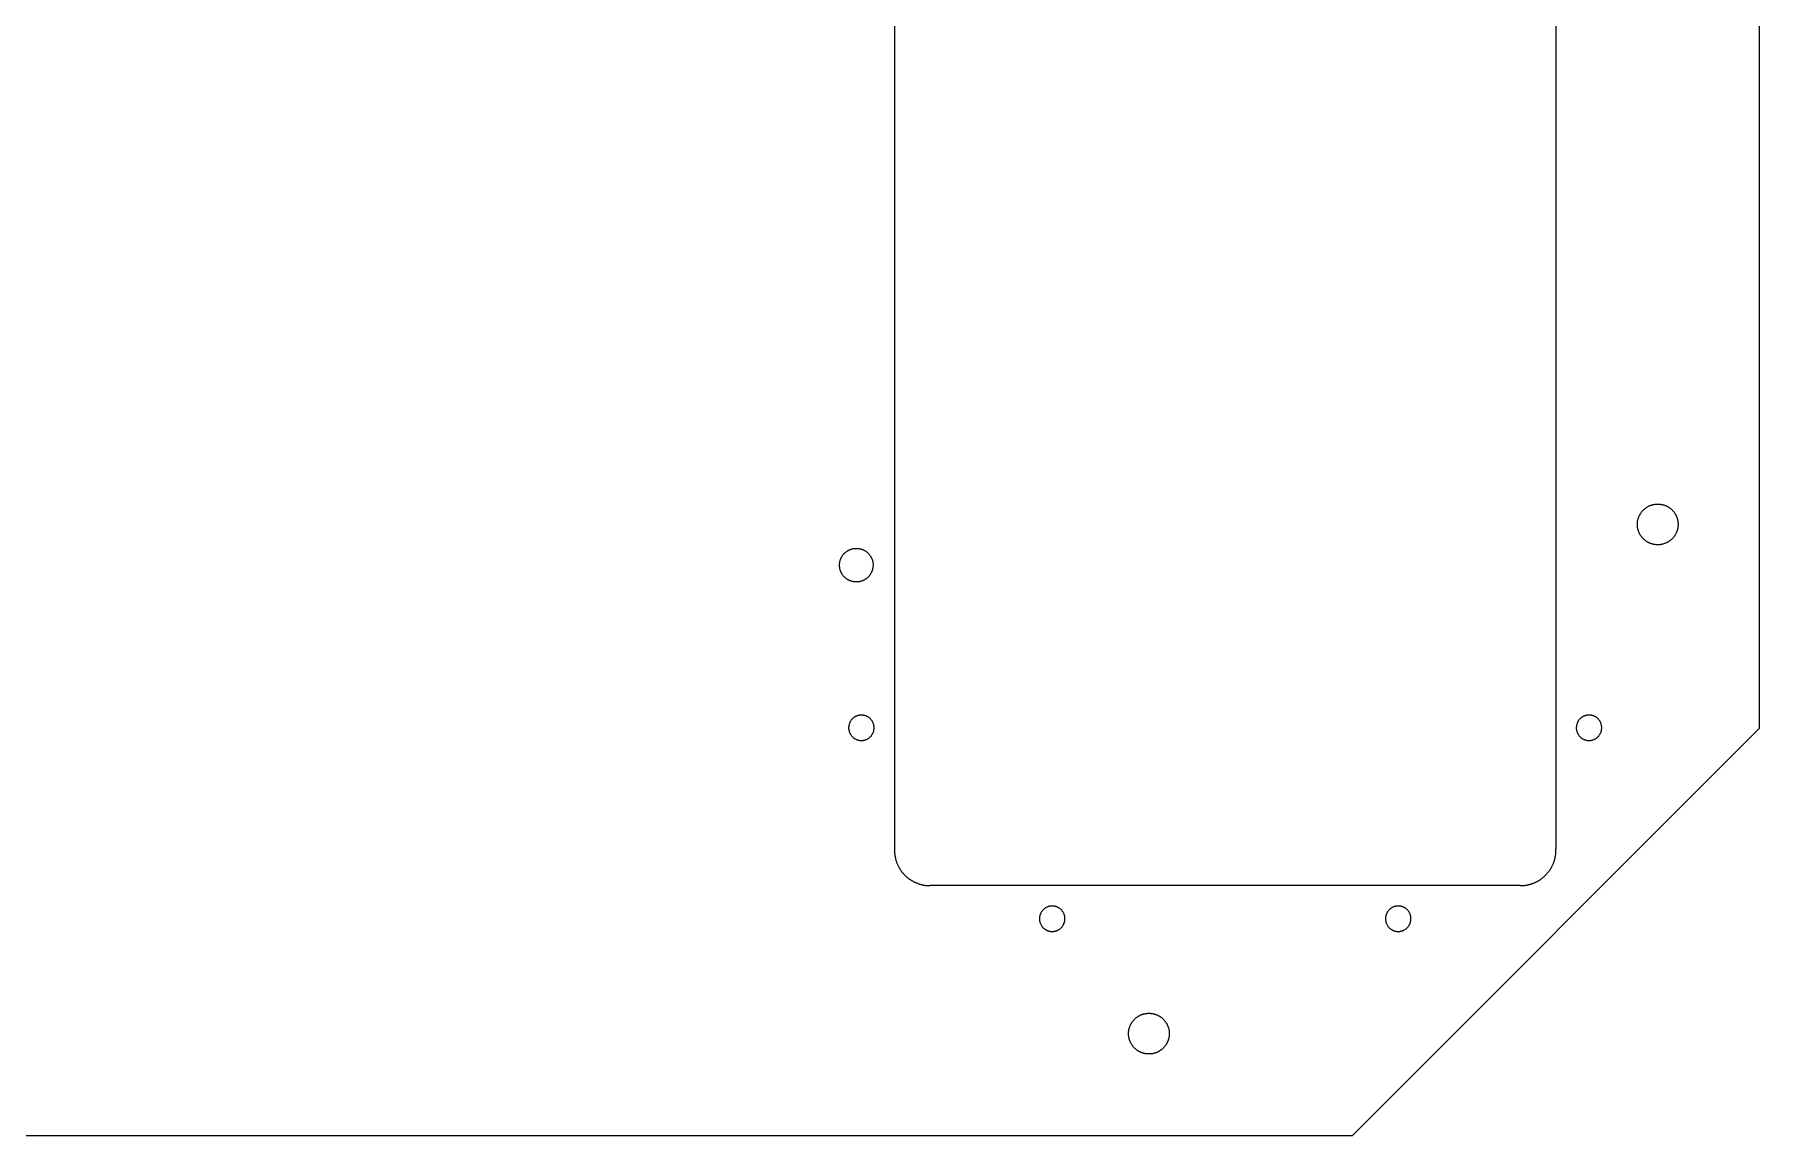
# Model space of a CAD drawing. Extents: x 236 to 586, y -178 to 243.
# Drawn here: x 416.9 to 586.4, y -177.5 to -69.4 of the extents above; entities that cross this region are included whole.
import ezdxf

# ---------------------------------------------------------------- set-up
doc = ezdxf.new("R2010")
doc.units = 0
doc.layers.get('0').update_dxf_attribs({"linetype": 'continuous'})

# ---------------------------------------------------------------- blocks, each defined once
blk = doc.blocks.new('PART__FEATURE')
at = {"color": 0}
for p, q in [((586.38, -137.5), (586.38, 202.5)), ((501.38, -32.6), (501.38, -149.35)), ((566.38, -32.6), (566.38, -149.35)), ((546.38, -177.5), (586.38, -137.5)), ((562.88, -152.97), (504.88, -152.97)), ((276.38, -177.5), (546.38, -177.5))]:
    blk.add_line(p, q, dxfattribs=at)
for points in [[(576.38, -119.5), (576.33, -119.5), (576.28, -119.5), (576.23, -119.49), (576.18, -119.49), (576.13, -119.48), (576.08, -119.48), (576.03, -119.47), (575.98, -119.46), (575.94, -119.45), (575.89, -119.44), (575.84, -119.42), (575.79, -119.41), (575.74, -119.4), (575.7, -119.38), (575.65, -119.36), (575.6, -119.34), (575.56, -119.32), (575.51, -119.3), (575.47, -119.28), (575.42, -119.26), (575.38, -119.23), (575.34, -119.21), (575.29, -119.18), (575.25, -119.15), (575.21, -119.12), (575.17, -119.09), (575.13, -119.06), (575.09, -119.03), (575.06, -119), (575.02, -118.96), (574.98, -118.93), (574.95, -118.89), (574.91, -118.86), (574.88, -118.82), (574.85, -118.78), (574.82, -118.74), (574.78, -118.7), (574.76, -118.66), (574.73, -118.62), (574.7, -118.58), (574.67, -118.54), (574.65, -118.5), (574.62, -118.45), (574.6, -118.41), (574.58, -118.36), (574.56, -118.32), (574.54, -118.27), (574.52, -118.22), (574.5, -118.18), (574.48, -118.13), (574.47, -118.08), (574.45, -118.04), (574.44, -117.99), (574.43, -117.94), (574.42, -117.89), (574.41, -117.84), (574.4, -117.79), (574.4, -117.74), (574.39, -117.69), (574.39, -117.64), (574.38, -117.59), (574.38, -117.54), (574.38, -117.49), (574.38, -117.44), (574.38, -117.39), (574.39, -117.34), (574.39, -117.29), (574.4, -117.24), (574.41, -117.19), (574.41, -117.14), (574.42, -117.09), (574.43, -117.05), (574.45, -117), (574.46, -116.95), (574.47, -116.9), (574.49, -116.85), (574.51, -116.81), (574.52, -116.76), (574.54, -116.71), (574.56, -116.67), (574.58, -116.62), (574.61, -116.58), (574.63, -116.53), (574.66, -116.49), (574.68, -116.45), (574.71, -116.41), (574.74, -116.36), (574.76, -116.32), (574.79, -116.28), (574.83, -116.24), (574.86, -116.21), (574.89, -116.17), (574.92, -116.13), (574.96, -116.09), (574.99, -116.06), (575.03, -116.03), (575.07, -115.99), (575.11, -115.96), (575.15, -115.93), (575.18, -115.9), (575.23, -115.87), (575.27, -115.84), (575.31, -115.81), (575.35, -115.79), (575.39, -115.76), (575.44, -115.74), (575.48, -115.71), (575.53, -115.69), (575.57, -115.67), (575.62, -115.65), (575.67, -115.63), (575.71, -115.62), (575.76, -115.6), (575.81, -115.58), (575.86, -115.57), (575.9, -115.56), (575.95, -115.55), (576, -115.54), (576.05, -115.53), (576.1, -115.52), (576.15, -115.51), (576.2, -115.51), (576.25, -115.5), (576.3, -115.5), (576.35, -115.5), (576.4, -115.5), (576.45, -115.5), (576.5, -115.5), (576.55, -115.51), (576.6, -115.51), (576.65, -115.52), (576.7, -115.53), (576.75, -115.53), (576.8, -115.54), (576.84, -115.55), (576.89, -115.57), (576.94, -115.58), (576.99, -115.59), (577.04, -115.61), (577.08, -115.63), (577.13, -115.65), (577.18, -115.66), (577.22, -115.68), (577.27, -115.71), (577.31, -115.73), (577.36, -115.75), (577.4, -115.78), (577.44, -115.8), (577.48, -115.83), (577.53, -115.86), (577.57, -115.89), (577.61, -115.92), (577.64, -115.95), (577.68, -115.98), (577.72, -116.01), (577.76, -116.05), (577.79, -116.08), (577.83, -116.12), (577.86, -116.16), (577.9, -116.19), (577.93, -116.23), (577.96, -116.27), (577.99, -116.31), (578.02, -116.35), (578.05, -116.39), (578.07, -116.43), (578.1, -116.48), (578.13, -116.52), (578.15, -116.56), (578.17, -116.61), (578.19, -116.65), (578.21, -116.7), (578.23, -116.74), (578.25, -116.79), (578.27, -116.84), (578.29, -116.89), (578.3, -116.93), (578.31, -116.98), (578.33, -117.03), (578.34, -117.08), (578.35, -117.13), (578.36, -117.18), (578.36, -117.23), (578.37, -117.28), (578.37, -117.33), (578.38, -117.38), (578.38, -117.43), (578.38, -117.48), (578.38, -117.53), (578.38, -117.58), (578.38, -117.63), (578.37, -117.68), (578.37, -117.72), (578.36, -117.77), (578.36, -117.82), (578.35, -117.87), (578.34, -117.92), (578.33, -117.97), (578.31, -118.02), (578.3, -118.07), (578.28, -118.12), (578.27, -118.16), (578.25, -118.21), (578.23, -118.26), (578.21, -118.3), (578.19, -118.35), (578.17, -118.39), (578.15, -118.44), (578.12, -118.48), (578.1, -118.52), (578.07, -118.57), (578.05, -118.61), (578.02, -118.65), (577.99, -118.69), (577.96, -118.73), (577.93, -118.77), (577.9, -118.81), (577.86, -118.85), (577.83, -118.88), (577.79, -118.92), (577.76, -118.95), (577.72, -118.99), (577.68, -119.02), (577.64, -119.05), (577.61, -119.08), (577.57, -119.11), (577.52, -119.14), (577.48, -119.17), (577.44, -119.2), (577.4, -119.22), (577.36, -119.25), (577.31, -119.27), (577.27, -119.29), (577.22, -119.32), (577.18, -119.34), (577.13, -119.35), (577.08, -119.37), (577.04, -119.39), (576.99, -119.41), (576.94, -119.42), (576.89, -119.43), (576.84, -119.45), (576.8, -119.46), (576.75, -119.47), (576.7, -119.48), (576.65, -119.48), (576.6, -119.49), (576.55, -119.49), (576.5, -119.5), (576.45, -119.5), (576.4, -119.5)], [(497.63, -119.85), (497.68, -119.85), (497.73, -119.85), (497.78, -119.86), (497.83, -119.86), (497.88, -119.87), (497.93, -119.88), (497.98, -119.89), (498.03, -119.9), (498.08, -119.91), (498.12, -119.93), (498.17, -119.94), (498.22, -119.96), (498.27, -119.98), (498.31, -120), (498.36, -120.02), (498.4, -120.04), (498.44, -120.06), (498.49, -120.09), (498.53, -120.12), (498.57, -120.14), (498.61, -120.17), (498.65, -120.2), (498.69, -120.23), (498.73, -120.27), (498.77, -120.3), (498.8, -120.34), (498.84, -120.37), (498.87, -120.41), (498.9, -120.45), (498.93, -120.49), (498.96, -120.53), (498.99, -120.57), (499.02, -120.61), (499.05, -120.65), (499.07, -120.69), (499.1, -120.74), (499.12, -120.78), (499.14, -120.83), (499.16, -120.87), (499.18, -120.92), (499.19, -120.97), (499.21, -121.02), (499.22, -121.06), (499.24, -121.11), (499.25, -121.16), (499.26, -121.21), (499.26, -121.26), (499.27, -121.31), (499.28, -121.36), (499.28, -121.41), (499.28, -121.46), (499.28, -121.51), (499.28, -121.56), (499.28, -121.61), (499.27, -121.66), (499.27, -121.71), (499.26, -121.76), (499.25, -121.81), (499.24, -121.86), (499.23, -121.9), (499.22, -121.95), (499.2, -122), (499.19, -122.05), (499.17, -122.09), (499.15, -122.14), (499.13, -122.19), (499.11, -122.23), (499.09, -122.28), (499.06, -122.32), (499.04, -122.36), (499.01, -122.41), (498.98, -122.45), (498.95, -122.49), (498.92, -122.53), (498.89, -122.57), (498.86, -122.6), (498.82, -122.64), (498.79, -122.68), (498.75, -122.71), (498.72, -122.74), (498.68, -122.78), (498.64, -122.81), (498.6, -122.84), (498.56, -122.87), (498.52, -122.89), (498.47, -122.92), (498.43, -122.94), (498.39, -122.97), (498.34, -122.99), (498.3, -123.01), (498.25, -123.03), (498.2, -123.05), (498.16, -123.06), (498.11, -123.08), (498.06, -123.09), (498.01, -123.11), (497.96, -123.12), (497.91, -123.13), (497.86, -123.13), (497.82, -123.14), (497.77, -123.14), (497.72, -123.15), (497.67, -123.15), (497.62, -123.15), (497.57, -123.15), (497.52, -123.15), (497.47, -123.14), (497.42, -123.14), (497.37, -123.13), (497.32, -123.12), (497.27, -123.11), (497.22, -123.1), (497.17, -123.08), (497.12, -123.07), (497.08, -123.05), (497.03, -123.04), (496.98, -123.02), (496.94, -123), (496.89, -122.98), (496.85, -122.95), (496.8, -122.93), (496.76, -122.9), (496.72, -122.88), (496.68, -122.85), (496.64, -122.82), (496.6, -122.79), (496.56, -122.75), (496.52, -122.72), (496.49, -122.69), (496.45, -122.65), (496.42, -122.62), (496.38, -122.58), (496.35, -122.54), (496.32, -122.5), (496.29, -122.46), (496.26, -122.42), (496.23, -122.38), (496.21, -122.33), (496.18, -122.29), (496.16, -122.25), (496.14, -122.2), (496.12, -122.16), (496.1, -122.11), (496.08, -122.06), (496.06, -122.02), (496.05, -121.97), (496.04, -121.92), (496.02, -121.87), (496.01, -121.82), (496, -121.77), (496, -121.72), (495.99, -121.68), (495.99, -121.63), (495.98, -121.58), (495.98, -121.53), (495.98, -121.48), (495.98, -121.43), (495.99, -121.38), (495.99, -121.33), (496, -121.28), (496, -121.23), (496.01, -121.18), (496.02, -121.13), (496.04, -121.08), (496.05, -121.03), (496.06, -120.98), (496.08, -120.94), (496.1, -120.89), (496.12, -120.84), (496.14, -120.8), (496.16, -120.75), (496.18, -120.71), (496.21, -120.67), (496.23, -120.62), (496.26, -120.58), (496.29, -120.54), (496.32, -120.5), (496.35, -120.46), (496.38, -120.42), (496.42, -120.38), (496.45, -120.35), (496.49, -120.31), (496.52, -120.28), (496.56, -120.25), (496.6, -120.21), (496.64, -120.18), (496.68, -120.15), (496.72, -120.13), (496.76, -120.1), (496.8, -120.07), (496.85, -120.05), (496.89, -120.03), (496.94, -120), (496.98, -119.98), (497.03, -119.96), (497.08, -119.95), (497.12, -119.93), (497.17, -119.92), (497.22, -119.9), (497.27, -119.89), (497.32, -119.88), (497.37, -119.87), (497.42, -119.86), (497.46, -119.86), (497.51, -119.85), (497.56, -119.85), (497.61, -119.85)], [(498.13, -136.22), (498.08, -136.22), (498.03, -136.22), (497.98, -136.23), (497.93, -136.24), (497.88, -136.25), (497.83, -136.26), (497.79, -136.27), (497.74, -136.28), (497.69, -136.3), (497.65, -136.32), (497.6, -136.34), (497.55, -136.36), (497.51, -136.39), (497.47, -136.41), (497.43, -136.44), (497.39, -136.47), (497.35, -136.5), (497.31, -136.53), (497.27, -136.56), (497.24, -136.6), (497.2, -136.64), (497.17, -136.67), (497.14, -136.71), (497.11, -136.75), (497.08, -136.79), (497.05, -136.84), (497.03, -136.88), (497.01, -136.93), (496.99, -136.97), (496.97, -137.02), (496.95, -137.06), (496.93, -137.11), (496.92, -137.16), (496.91, -137.21), (496.9, -137.26), (496.89, -137.31), (496.89, -137.36), (496.88, -137.41), (496.88, -137.46), (496.88, -137.51), (496.88, -137.56), (496.89, -137.61), (496.9, -137.66), (496.9, -137.71), (496.91, -137.75), (496.93, -137.8), (496.94, -137.85), (496.96, -137.9), (496.98, -137.94), (497, -137.99), (497.02, -138.04), (497.04, -138.08), (497.07, -138.12), (497.09, -138.16), (497.12, -138.21), (497.15, -138.25), (497.18, -138.28), (497.22, -138.32), (497.25, -138.36), (497.29, -138.39), (497.33, -138.42), (497.36, -138.46), (497.4, -138.49), (497.45, -138.51), (497.49, -138.54), (497.53, -138.57), (497.58, -138.59), (497.62, -138.61), (497.67, -138.63), (497.71, -138.65), (497.76, -138.66), (497.81, -138.68), (497.86, -138.69), (497.91, -138.7), (497.96, -138.71), (498.01, -138.71), (498.05, -138.72), (498.1, -138.72), (498.15, -138.72), (498.2, -138.72), (498.25, -138.71), (498.3, -138.71), (498.35, -138.7), (498.4, -138.69), (498.45, -138.68), (498.5, -138.66), (498.55, -138.65), (498.59, -138.63), (498.64, -138.61), (498.69, -138.59), (498.73, -138.57), (498.77, -138.54), (498.82, -138.52), (498.86, -138.49), (498.9, -138.46), (498.94, -138.43), (498.97, -138.39), (499.01, -138.36), (499.04, -138.32), (499.08, -138.29), (499.11, -138.25), (499.14, -138.21), (499.17, -138.17), (499.2, -138.13), (499.22, -138.08), (499.24, -138.04), (499.27, -137.99), (499.29, -137.95), (499.31, -137.9), (499.32, -137.85), (499.34, -137.81), (499.35, -137.76), (499.36, -137.71), (499.37, -137.66), (499.37, -137.61), (499.38, -137.56), (499.38, -137.51), (499.38, -137.46), (499.38, -137.41), (499.38, -137.36), (499.37, -137.31), (499.36, -137.26), (499.36, -137.21), (499.34, -137.16), (499.33, -137.12), (499.32, -137.07), (499.3, -137.02), (499.28, -136.97), (499.26, -136.93), (499.24, -136.88), (499.21, -136.84), (499.19, -136.8), (499.16, -136.76), (499.13, -136.72), (499.1, -136.68), (499.07, -136.64), (499.03, -136.6), (499, -136.57), (498.96, -136.53), (498.92, -136.5), (498.88, -136.47), (498.84, -136.44), (498.8, -136.41), (498.76, -136.39), (498.71, -136.36), (498.67, -136.34), (498.62, -136.32), (498.58, -136.3), (498.53, -136.28), (498.48, -136.27), (498.43, -136.26), (498.38, -136.25), (498.33, -136.24), (498.29, -136.23), (498.24, -136.22), (498.19, -136.22), (498.14, -136.22)], [(569.63, -136.22), (569.58, -136.22), (569.53, -136.22), (569.48, -136.23), (569.43, -136.24), (569.38, -136.25), (569.33, -136.26), (569.29, -136.27), (569.24, -136.28), (569.19, -136.3), (569.15, -136.32), (569.1, -136.34), (569.05, -136.36), (569.01, -136.39), (568.97, -136.41), (568.93, -136.44), (568.89, -136.47), (568.85, -136.5), (568.81, -136.53), (568.77, -136.56), (568.74, -136.6), (568.7, -136.64), (568.67, -136.67), (568.64, -136.71), (568.61, -136.75), (568.58, -136.79), (568.55, -136.84), (568.53, -136.88), (568.51, -136.93), (568.49, -136.97), (568.47, -137.02), (568.45, -137.06), (568.43, -137.11), (568.42, -137.16), (568.41, -137.21), (568.4, -137.26), (568.39, -137.31), (568.39, -137.36), (568.38, -137.41), (568.38, -137.46), (568.38, -137.51), (568.38, -137.56), (568.39, -137.61), (568.4, -137.66), (568.4, -137.71), (568.41, -137.75), (568.43, -137.8), (568.44, -137.85), (568.46, -137.9), (568.48, -137.94), (568.5, -137.99), (568.52, -138.04), (568.54, -138.08), (568.57, -138.12), (568.59, -138.16), (568.62, -138.21), (568.65, -138.25), (568.68, -138.28), (568.72, -138.32), (568.75, -138.36), (568.79, -138.39), (568.83, -138.42), (568.86, -138.46), (568.9, -138.49), (568.95, -138.51), (568.99, -138.54), (569.03, -138.57), (569.08, -138.59), (569.12, -138.61), (569.17, -138.63), (569.21, -138.65), (569.26, -138.66), (569.31, -138.68), (569.36, -138.69), (569.41, -138.7), (569.46, -138.71), (569.51, -138.71), (569.55, -138.72), (569.6, -138.72), (569.65, -138.72), (569.7, -138.72), (569.75, -138.71), (569.8, -138.71), (569.85, -138.7), (569.9, -138.69), (569.95, -138.68), (570, -138.66), (570.05, -138.65), (570.09, -138.63), (570.14, -138.61), (570.19, -138.59), (570.23, -138.57), (570.27, -138.54), (570.32, -138.52), (570.36, -138.49), (570.4, -138.46), (570.44, -138.43), (570.47, -138.39), (570.51, -138.36), (570.54, -138.32), (570.58, -138.29), (570.61, -138.25), (570.64, -138.21), (570.67, -138.17), (570.7, -138.13), (570.72, -138.08), (570.74, -138.04), (570.77, -137.99), (570.79, -137.95), (570.81, -137.9), (570.82, -137.85), (570.84, -137.81), (570.85, -137.76), (570.86, -137.71), (570.87, -137.66), (570.87, -137.61), (570.88, -137.56), (570.88, -137.51), (570.88, -137.46), (570.88, -137.41), (570.88, -137.36), (570.87, -137.31), (570.86, -137.26), (570.86, -137.21), (570.84, -137.16), (570.83, -137.12), (570.82, -137.07), (570.8, -137.02), (570.78, -136.97), (570.76, -136.93), (570.74, -136.88), (570.71, -136.84), (570.69, -136.8), (570.66, -136.76), (570.63, -136.72), (570.6, -136.68), (570.57, -136.64), (570.53, -136.6), (570.5, -136.57), (570.46, -136.53), (570.42, -136.5), (570.38, -136.47), (570.34, -136.44), (570.3, -136.41), (570.26, -136.39), (570.21, -136.36), (570.17, -136.34), (570.12, -136.32), (570.08, -136.3), (570.03, -136.28), (569.98, -136.27), (569.93, -136.26), (569.88, -136.25), (569.83, -136.24), (569.79, -136.23), (569.74, -136.22), (569.69, -136.22), (569.64, -136.22)], [(516.88, -154.97), (516.83, -154.97), (516.78, -154.97), (516.73, -154.98), (516.68, -154.99), (516.63, -155), (516.58, -155.01), (516.54, -155.02), (516.49, -155.03), (516.44, -155.05), (516.4, -155.07), (516.35, -155.09), (516.3, -155.11), (516.26, -155.14), (516.22, -155.16), (516.18, -155.19), (516.14, -155.22), (516.1, -155.25), (516.06, -155.28), (516.02, -155.31), (515.99, -155.35), (515.95, -155.39), (515.92, -155.42), (515.89, -155.46), (515.86, -155.5), (515.83, -155.54), (515.8, -155.59), (515.78, -155.63), (515.76, -155.68), (515.74, -155.72), (515.72, -155.77), (515.7, -155.81), (515.68, -155.86), (515.67, -155.91), (515.66, -155.96), (515.65, -156.01), (515.64, -156.06), (515.64, -156.11), (515.63, -156.16), (515.63, -156.21), (515.63, -156.26), (515.63, -156.31), (515.64, -156.36), (515.65, -156.41), (515.65, -156.46), (515.66, -156.5), (515.68, -156.55), (515.69, -156.6), (515.71, -156.65), (515.73, -156.69), (515.75, -156.74), (515.77, -156.79), (515.79, -156.83), (515.82, -156.87), (515.84, -156.91), (515.87, -156.96), (515.9, -157), (515.93, -157.03), (515.97, -157.07), (516, -157.11), (516.04, -157.14), (516.08, -157.17), (516.11, -157.21), (516.15, -157.24), (516.2, -157.26), (516.24, -157.29), (516.28, -157.32), (516.33, -157.34), (516.37, -157.36), (516.42, -157.38), (516.46, -157.4), (516.51, -157.41), (516.56, -157.43), (516.61, -157.44), (516.66, -157.45), (516.71, -157.46), (516.76, -157.46), (516.8, -157.47), (516.85, -157.47), (516.9, -157.47), (516.95, -157.47), (517, -157.46), (517.05, -157.46), (517.1, -157.45), (517.15, -157.44), (517.2, -157.43), (517.25, -157.41), (517.3, -157.4), (517.34, -157.38), (517.39, -157.36), (517.44, -157.34), (517.48, -157.32), (517.52, -157.29), (517.57, -157.27), (517.61, -157.24), (517.65, -157.21), (517.69, -157.18), (517.72, -157.14), (517.76, -157.11), (517.79, -157.07), (517.83, -157.04), (517.86, -157), (517.89, -156.96), (517.92, -156.92), (517.95, -156.88), (517.97, -156.83), (517.99, -156.79), (518.02, -156.74), (518.04, -156.7), (518.06, -156.65), (518.07, -156.6), (518.09, -156.56), (518.1, -156.51), (518.11, -156.46), (518.12, -156.41), (518.12, -156.36), (518.13, -156.31), (518.13, -156.26), (518.13, -156.21), (518.13, -156.16), (518.13, -156.11), (518.12, -156.06), (518.11, -156.01), (518.11, -155.96), (518.09, -155.91), (518.08, -155.87), (518.07, -155.82), (518.05, -155.77), (518.03, -155.72), (518.01, -155.68), (517.99, -155.63), (517.96, -155.59), (517.94, -155.55), (517.91, -155.51), (517.88, -155.47), (517.85, -155.43), (517.82, -155.39), (517.78, -155.35), (517.75, -155.32), (517.71, -155.28), (517.67, -155.25), (517.63, -155.22), (517.59, -155.19), (517.55, -155.16), (517.51, -155.14), (517.46, -155.11), (517.42, -155.09), (517.37, -155.07), (517.33, -155.05), (517.28, -155.03), (517.23, -155.02), (517.18, -155.01), (517.13, -155), (517.08, -154.99), (517.04, -154.98), (516.99, -154.97), (516.94, -154.97), (516.89, -154.97)], [(550.88, -154.97), (550.83, -154.97), (550.78, -154.97), (550.73, -154.98), (550.68, -154.99), (550.63, -155), (550.58, -155.01), (550.54, -155.02), (550.49, -155.03), (550.44, -155.05), (550.4, -155.07), (550.35, -155.09), (550.3, -155.11), (550.26, -155.14), (550.22, -155.16), (550.18, -155.19), (550.14, -155.22), (550.1, -155.25), (550.06, -155.28), (550.02, -155.31), (549.99, -155.35), (549.95, -155.39), (549.92, -155.42), (549.89, -155.46), (549.86, -155.5), (549.83, -155.54), (549.8, -155.59), (549.78, -155.63), (549.76, -155.68), (549.74, -155.72), (549.72, -155.77), (549.7, -155.81), (549.68, -155.86), (549.67, -155.91), (549.66, -155.96), (549.65, -156.01), (549.64, -156.06), (549.64, -156.11), (549.63, -156.16), (549.63, -156.21), (549.63, -156.26), (549.63, -156.31), (549.64, -156.36), (549.65, -156.41), (549.65, -156.46), (549.66, -156.5), (549.68, -156.55), (549.69, -156.6), (549.71, -156.65), (549.73, -156.69), (549.75, -156.74), (549.77, -156.79), (549.79, -156.83), (549.82, -156.87), (549.84, -156.91), (549.87, -156.96), (549.9, -157), (549.93, -157.03), (549.97, -157.07), (550, -157.11), (550.04, -157.14), (550.08, -157.17), (550.11, -157.21), (550.15, -157.24), (550.2, -157.26), (550.24, -157.29), (550.28, -157.32), (550.33, -157.34), (550.37, -157.36), (550.42, -157.38), (550.46, -157.4), (550.51, -157.41), (550.56, -157.43), (550.61, -157.44), (550.66, -157.45), (550.71, -157.46), (550.76, -157.46), (550.8, -157.47), (550.85, -157.47), (550.9, -157.47), (550.95, -157.47), (551, -157.46), (551.05, -157.46), (551.1, -157.45), (551.15, -157.44), (551.2, -157.43), (551.25, -157.41), (551.3, -157.4), (551.34, -157.38), (551.39, -157.36), (551.44, -157.34), (551.48, -157.32), (551.52, -157.29), (551.57, -157.27), (551.61, -157.24), (551.65, -157.21), (551.69, -157.18), (551.72, -157.14), (551.76, -157.11), (551.79, -157.07), (551.83, -157.04), (551.86, -157), (551.89, -156.96), (551.92, -156.92), (551.95, -156.88), (551.97, -156.83), (551.99, -156.79), (552.02, -156.74), (552.04, -156.7), (552.06, -156.65), (552.07, -156.6), (552.09, -156.56), (552.1, -156.51), (552.11, -156.46), (552.12, -156.41), (552.12, -156.36), (552.13, -156.31), (552.13, -156.26), (552.13, -156.21), (552.13, -156.16), (552.13, -156.11), (552.12, -156.06), (552.11, -156.01), (552.11, -155.96), (552.09, -155.91), (552.08, -155.87), (552.07, -155.82), (552.05, -155.77), (552.03, -155.72), (552.01, -155.68), (551.99, -155.63), (551.96, -155.59), (551.94, -155.55), (551.91, -155.51), (551.88, -155.47), (551.85, -155.43), (551.82, -155.39), (551.78, -155.35), (551.75, -155.32), (551.71, -155.28), (551.67, -155.25), (551.63, -155.22), (551.59, -155.19), (551.55, -155.16), (551.51, -155.14), (551.46, -155.11), (551.42, -155.09), (551.37, -155.07), (551.33, -155.05), (551.28, -155.03), (551.23, -155.02), (551.18, -155.01), (551.13, -155), (551.08, -154.99), (551.04, -154.98), (550.99, -154.97), (550.94, -154.97), (550.89, -154.97)], [(526.38, -169.5), (526.33, -169.5), (526.28, -169.5), (526.23, -169.49), (526.18, -169.49), (526.13, -169.48), (526.08, -169.48), (526.03, -169.47), (525.98, -169.46), (525.94, -169.45), (525.89, -169.44), (525.84, -169.42), (525.79, -169.41), (525.74, -169.4), (525.7, -169.38), (525.65, -169.36), (525.6, -169.34), (525.56, -169.32), (525.51, -169.3), (525.47, -169.28), (525.42, -169.26), (525.38, -169.23), (525.34, -169.21), (525.29, -169.18), (525.25, -169.15), (525.21, -169.12), (525.17, -169.09), (525.13, -169.06), (525.09, -169.03), (525.06, -169), (525.02, -168.96), (524.98, -168.93), (524.95, -168.89), (524.91, -168.86), (524.88, -168.82), (524.85, -168.78), (524.82, -168.74), (524.78, -168.7), (524.76, -168.66), (524.73, -168.62), (524.7, -168.58), (524.67, -168.54), (524.65, -168.5), (524.62, -168.45), (524.6, -168.41), (524.58, -168.36), (524.56, -168.32), (524.54, -168.27), (524.52, -168.22), (524.5, -168.18), (524.48, -168.13), (524.47, -168.08), (524.45, -168.04), (524.44, -167.99), (524.43, -167.94), (524.42, -167.89), (524.41, -167.84), (524.4, -167.79), (524.4, -167.74), (524.39, -167.69), (524.39, -167.64), (524.38, -167.59), (524.38, -167.54), (524.38, -167.49), (524.38, -167.44), (524.38, -167.39), (524.39, -167.34), (524.39, -167.29), (524.4, -167.24), (524.41, -167.19), (524.41, -167.14), (524.42, -167.09), (524.43, -167.05), (524.45, -167), (524.46, -166.95), (524.47, -166.9), (524.49, -166.85), (524.51, -166.81), (524.52, -166.76), (524.54, -166.71), (524.56, -166.67), (524.58, -166.62), (524.61, -166.58), (524.63, -166.53), (524.66, -166.49), (524.68, -166.45), (524.71, -166.41), (524.74, -166.36), (524.76, -166.32), (524.79, -166.28), (524.83, -166.24), (524.86, -166.21), (524.89, -166.17), (524.92, -166.13), (524.96, -166.09), (524.99, -166.06), (525.03, -166.03), (525.07, -165.99), (525.11, -165.96), (525.15, -165.93), (525.18, -165.9), (525.23, -165.87), (525.27, -165.84), (525.31, -165.81), (525.35, -165.79), (525.39, -165.76), (525.44, -165.74), (525.48, -165.71), (525.53, -165.69), (525.57, -165.67), (525.62, -165.65), (525.67, -165.63), (525.71, -165.62), (525.76, -165.6), (525.81, -165.58), (525.86, -165.57), (525.9, -165.56), (525.95, -165.55), (526, -165.54), (526.05, -165.53), (526.1, -165.52), (526.15, -165.51), (526.2, -165.51), (526.25, -165.5), (526.3, -165.5), (526.35, -165.5), (526.4, -165.5), (526.45, -165.5), (526.5, -165.5), (526.55, -165.51), (526.6, -165.51), (526.65, -165.52), (526.7, -165.53), (526.75, -165.53), (526.8, -165.54), (526.84, -165.55), (526.89, -165.57), (526.94, -165.58), (526.99, -165.59), (527.04, -165.61), (527.08, -165.63), (527.13, -165.65), (527.18, -165.66), (527.22, -165.68), (527.27, -165.71), (527.31, -165.73), (527.36, -165.75), (527.4, -165.78), (527.44, -165.8), (527.48, -165.83), (527.53, -165.86), (527.57, -165.89), (527.61, -165.92), (527.64, -165.95), (527.68, -165.98), (527.72, -166.01), (527.76, -166.05), (527.79, -166.08), (527.83, -166.12), (527.86, -166.16), (527.9, -166.19), (527.93, -166.23), (527.96, -166.27), (527.99, -166.31), (528.02, -166.35), (528.05, -166.39), (528.07, -166.43), (528.1, -166.48), (528.13, -166.52), (528.15, -166.56), (528.17, -166.61), (528.19, -166.65), (528.21, -166.7), (528.23, -166.74), (528.25, -166.79), (528.27, -166.84), (528.29, -166.89), (528.3, -166.93), (528.31, -166.98), (528.33, -167.03), (528.34, -167.08), (528.35, -167.13), (528.36, -167.18), (528.36, -167.23), (528.37, -167.28), (528.37, -167.33), (528.38, -167.38), (528.38, -167.43), (528.38, -167.48), (528.38, -167.53), (528.38, -167.58), (528.38, -167.63), (528.37, -167.68), (528.37, -167.72), (528.36, -167.77), (528.36, -167.82), (528.35, -167.87), (528.34, -167.92), (528.33, -167.97), (528.31, -168.02), (528.3, -168.07), (528.28, -168.12), (528.27, -168.16), (528.25, -168.21), (528.23, -168.26), (528.21, -168.3), (528.19, -168.35), (528.17, -168.39), (528.15, -168.44), (528.12, -168.48), (528.1, -168.52), (528.07, -168.57), (528.05, -168.61), (528.02, -168.65), (527.99, -168.69), (527.96, -168.73), (527.93, -168.77), (527.9, -168.81), (527.86, -168.85), (527.83, -168.88), (527.79, -168.92), (527.76, -168.95), (527.72, -168.99), (527.68, -169.02), (527.64, -169.05), (527.61, -169.08), (527.57, -169.11), (527.52, -169.14), (527.48, -169.17), (527.44, -169.2), (527.4, -169.22), (527.36, -169.25), (527.31, -169.27), (527.27, -169.29), (527.22, -169.32), (527.18, -169.34), (527.13, -169.35), (527.08, -169.37), (527.04, -169.39), (526.99, -169.41), (526.94, -169.42), (526.89, -169.43), (526.84, -169.45), (526.8, -169.46), (526.75, -169.47), (526.7, -169.48), (526.65, -169.48), (526.6, -169.49), (526.55, -169.49), (526.5, -169.5), (526.45, -169.5), (526.4, -169.5)]]:
    blk.add_lwpolyline(points, close=True, dxfattribs=at)
for points in [[(501.38, -149.35), (501.38, -149.4), (501.38, -149.45), (501.38, -149.5), (501.38, -149.55), (501.38, -149.6), (501.38, -149.65), (501.39, -149.7), (501.39, -149.74), (501.39, -149.79), (501.4, -149.84), (501.41, -149.89), (501.41, -149.94), (501.42, -149.99), (501.43, -150.04), (501.44, -150.09), (501.44, -150.14), (501.45, -150.19), (501.47, -150.24), (501.48, -150.29), (501.49, -150.34), (501.5, -150.38), (501.51, -150.43), (501.53, -150.48), (501.54, -150.53), (501.56, -150.58), (501.58, -150.62), (501.59, -150.67), (501.61, -150.72), (501.63, -150.76), (501.65, -150.81), (501.67, -150.86), (501.69, -150.9), (501.71, -150.95), (501.73, -150.99), (501.75, -151.04), (501.77, -151.08), (501.8, -151.13), (501.82, -151.17), (501.84, -151.21), (501.87, -151.26), (501.9, -151.3), (501.92, -151.34), (501.95, -151.38), (501.98, -151.43), (502.01, -151.47), (502.03, -151.51), (502.06, -151.55), (502.09, -151.59), (502.12, -151.63), (502.15, -151.67), (502.19, -151.71), (502.22, -151.74), (502.25, -151.78), (502.28, -151.82), (502.32, -151.86), (502.35, -151.89), (502.39, -151.93), (502.42, -151.96), (502.46, -152), (502.5, -152.03), (502.53, -152.07), (502.57, -152.1), (502.61, -152.13), (502.65, -152.16), (502.68, -152.2), (502.72, -152.23), (502.76, -152.26), (502.8, -152.29), (502.84, -152.32), (502.88, -152.35), (502.93, -152.37), (502.97, -152.4), (503.01, -152.43), (503.05, -152.46), (503.09, -152.48), (503.14, -152.51), (503.18, -152.53), (503.23, -152.55), (503.27, -152.58), (503.31, -152.6), (503.36, -152.62), (503.4, -152.64), (503.45, -152.66), (503.5, -152.68), (503.54, -152.7), (503.59, -152.72), (503.63, -152.74), (503.68, -152.76), (503.73, -152.78), (503.78, -152.79), (503.82, -152.81), (503.87, -152.82), (503.92, -152.84), (503.97, -152.85), (504.02, -152.86), (504.06, -152.87), (504.11, -152.89), (504.16, -152.9), (504.21, -152.91), (504.26, -152.91), (504.31, -152.92), (504.36, -152.93), (504.41, -152.94), (504.46, -152.94), (504.51, -152.95), (504.56, -152.96), (504.61, -152.96), (504.66, -152.96), (504.71, -152.97), (504.76, -152.97), (504.81, -152.97), (504.86, -152.97), (504.88, -152.97)], [(562.88, -152.97), (562.93, -152.97), (562.98, -152.97), (563.03, -152.97), (563.08, -152.96), (563.13, -152.96), (563.18, -152.96), (563.23, -152.95), (563.28, -152.95), (563.33, -152.94), (563.38, -152.93), (563.43, -152.93), (563.48, -152.92), (563.53, -152.91), (563.58, -152.9), (563.63, -152.89), (563.68, -152.88), (563.72, -152.87), (563.77, -152.86), (563.82, -152.84), (563.87, -152.83), (563.92, -152.81), (563.96, -152.8), (564.01, -152.78), (564.06, -152.77), (564.11, -152.75), (564.15, -152.73), (564.2, -152.71), (564.25, -152.69), (564.29, -152.68), (564.34, -152.65), (564.38, -152.63), (564.43, -152.61), (564.47, -152.59), (564.52, -152.57), (564.56, -152.54), (564.6, -152.52), (564.65, -152.49), (564.69, -152.47), (564.73, -152.44), (564.78, -152.42), (564.82, -152.39), (564.86, -152.36), (564.9, -152.33), (564.94, -152.3), (564.98, -152.27), (565.02, -152.24), (565.06, -152.21), (565.1, -152.18), (565.14, -152.15), (565.18, -152.12), (565.21, -152.08), (565.25, -152.05), (565.29, -152.02), (565.32, -151.98), (565.36, -151.95), (565.39, -151.91), (565.43, -151.87), (565.46, -151.84), (565.5, -151.8), (565.53, -151.76), (565.56, -151.72), (565.59, -151.69), (565.62, -151.65), (565.66, -151.61), (565.69, -151.57), (565.72, -151.53), (565.74, -151.49), (565.77, -151.45), (565.8, -151.41), (565.83, -151.36), (565.85, -151.32), (565.88, -151.28), (565.91, -151.24), (565.93, -151.19), (565.96, -151.15), (565.98, -151.1), (566, -151.06), (566.02, -151.02), (566.05, -150.97), (566.07, -150.92), (566.09, -150.88), (566.11, -150.83), (566.13, -150.79), (566.15, -150.74), (566.16, -150.69), (566.18, -150.65), (566.2, -150.6), (566.21, -150.55), (566.23, -150.5), (566.24, -150.46), (566.26, -150.41), (566.27, -150.36), (566.28, -150.31), (566.29, -150.26), (566.3, -150.21), (566.31, -150.17), (566.32, -150.12), (566.33, -150.07), (566.34, -150.02), (566.35, -149.97), (566.36, -149.92), (566.36, -149.87), (566.37, -149.82), (566.37, -149.77), (566.38, -149.72), (566.38, -149.67), (566.38, -149.62), (566.38, -149.57), (566.38, -149.52), (566.38, -149.47), (566.38, -149.42), (566.38, -149.37), (566.38, -149.35)]]:
    blk.add_lwpolyline(points, dxfattribs=at)

msp = doc.modelspace()

# ---------------------------------------------------------------- block references
at = {"color": 0}
msp.add_blockref('PART__FEATURE', (0, 0), dxfattribs=at)

doc.saveas('drawing.dxf')
